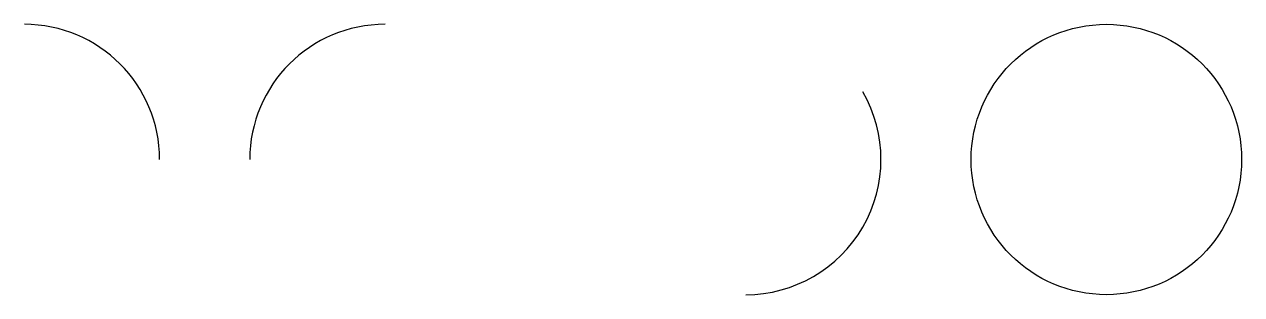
# Model space of a CAD drawing. Units: millimetres at full size, sheet at 1:200. Extents: x -12000 to 15000, y -9000 to -3000.
import ezdxf

# ---------------------------------------------------------------- set-up
doc = ezdxf.new("R2010")
doc.units = ezdxf.units.MM
doc.header["$LTSCALE"] = 200
doc.layers.add('0-0_\u3000本体', color=7, linetype='Continuous')

msp = doc.modelspace()

# ---------------------------------------------------------------- linework, layer by layer
at = {"layer": '0-0_\u3000本体', "color": 6}
msp.add_circle((12000, -6000), 3000, dxfattribs=at)
at = {"layer": '0-0_\u3000本体'}
msp.add_arc((-12000, -6000), 3000, 0, 90, dxfattribs=at)
at = {"layer": '0-0_\u3000本体', "color": 3}
msp.add_arc((-4000, -6000), 3000, 90, 180, dxfattribs=at)
at = {"layer": '0-0_\u3000本体', "color": 2}
msp.add_arc((4000, -6000), 3000, 270, 30, dxfattribs=at)

doc.saveas('drawing.dxf')
